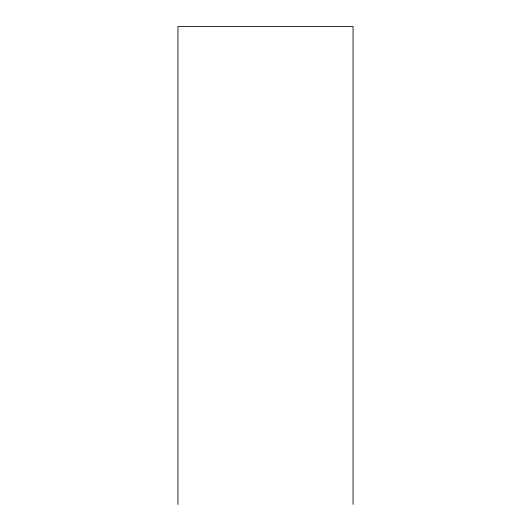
<?xml version="1.0" encoding="UTF-8"?>
<svg xmlns="http://www.w3.org/2000/svg" width="531" height="531" viewBox="0 0 531 531"><rect width="100%" height="100%" fill="white"/><g stroke="black" fill="none" stroke-linecap="round" stroke-linejoin="round"><path stroke-width="0.8" d="M353.062 504.45L353.062 26.55L177.938 26.55L177.938 504.45"/></g></svg>
